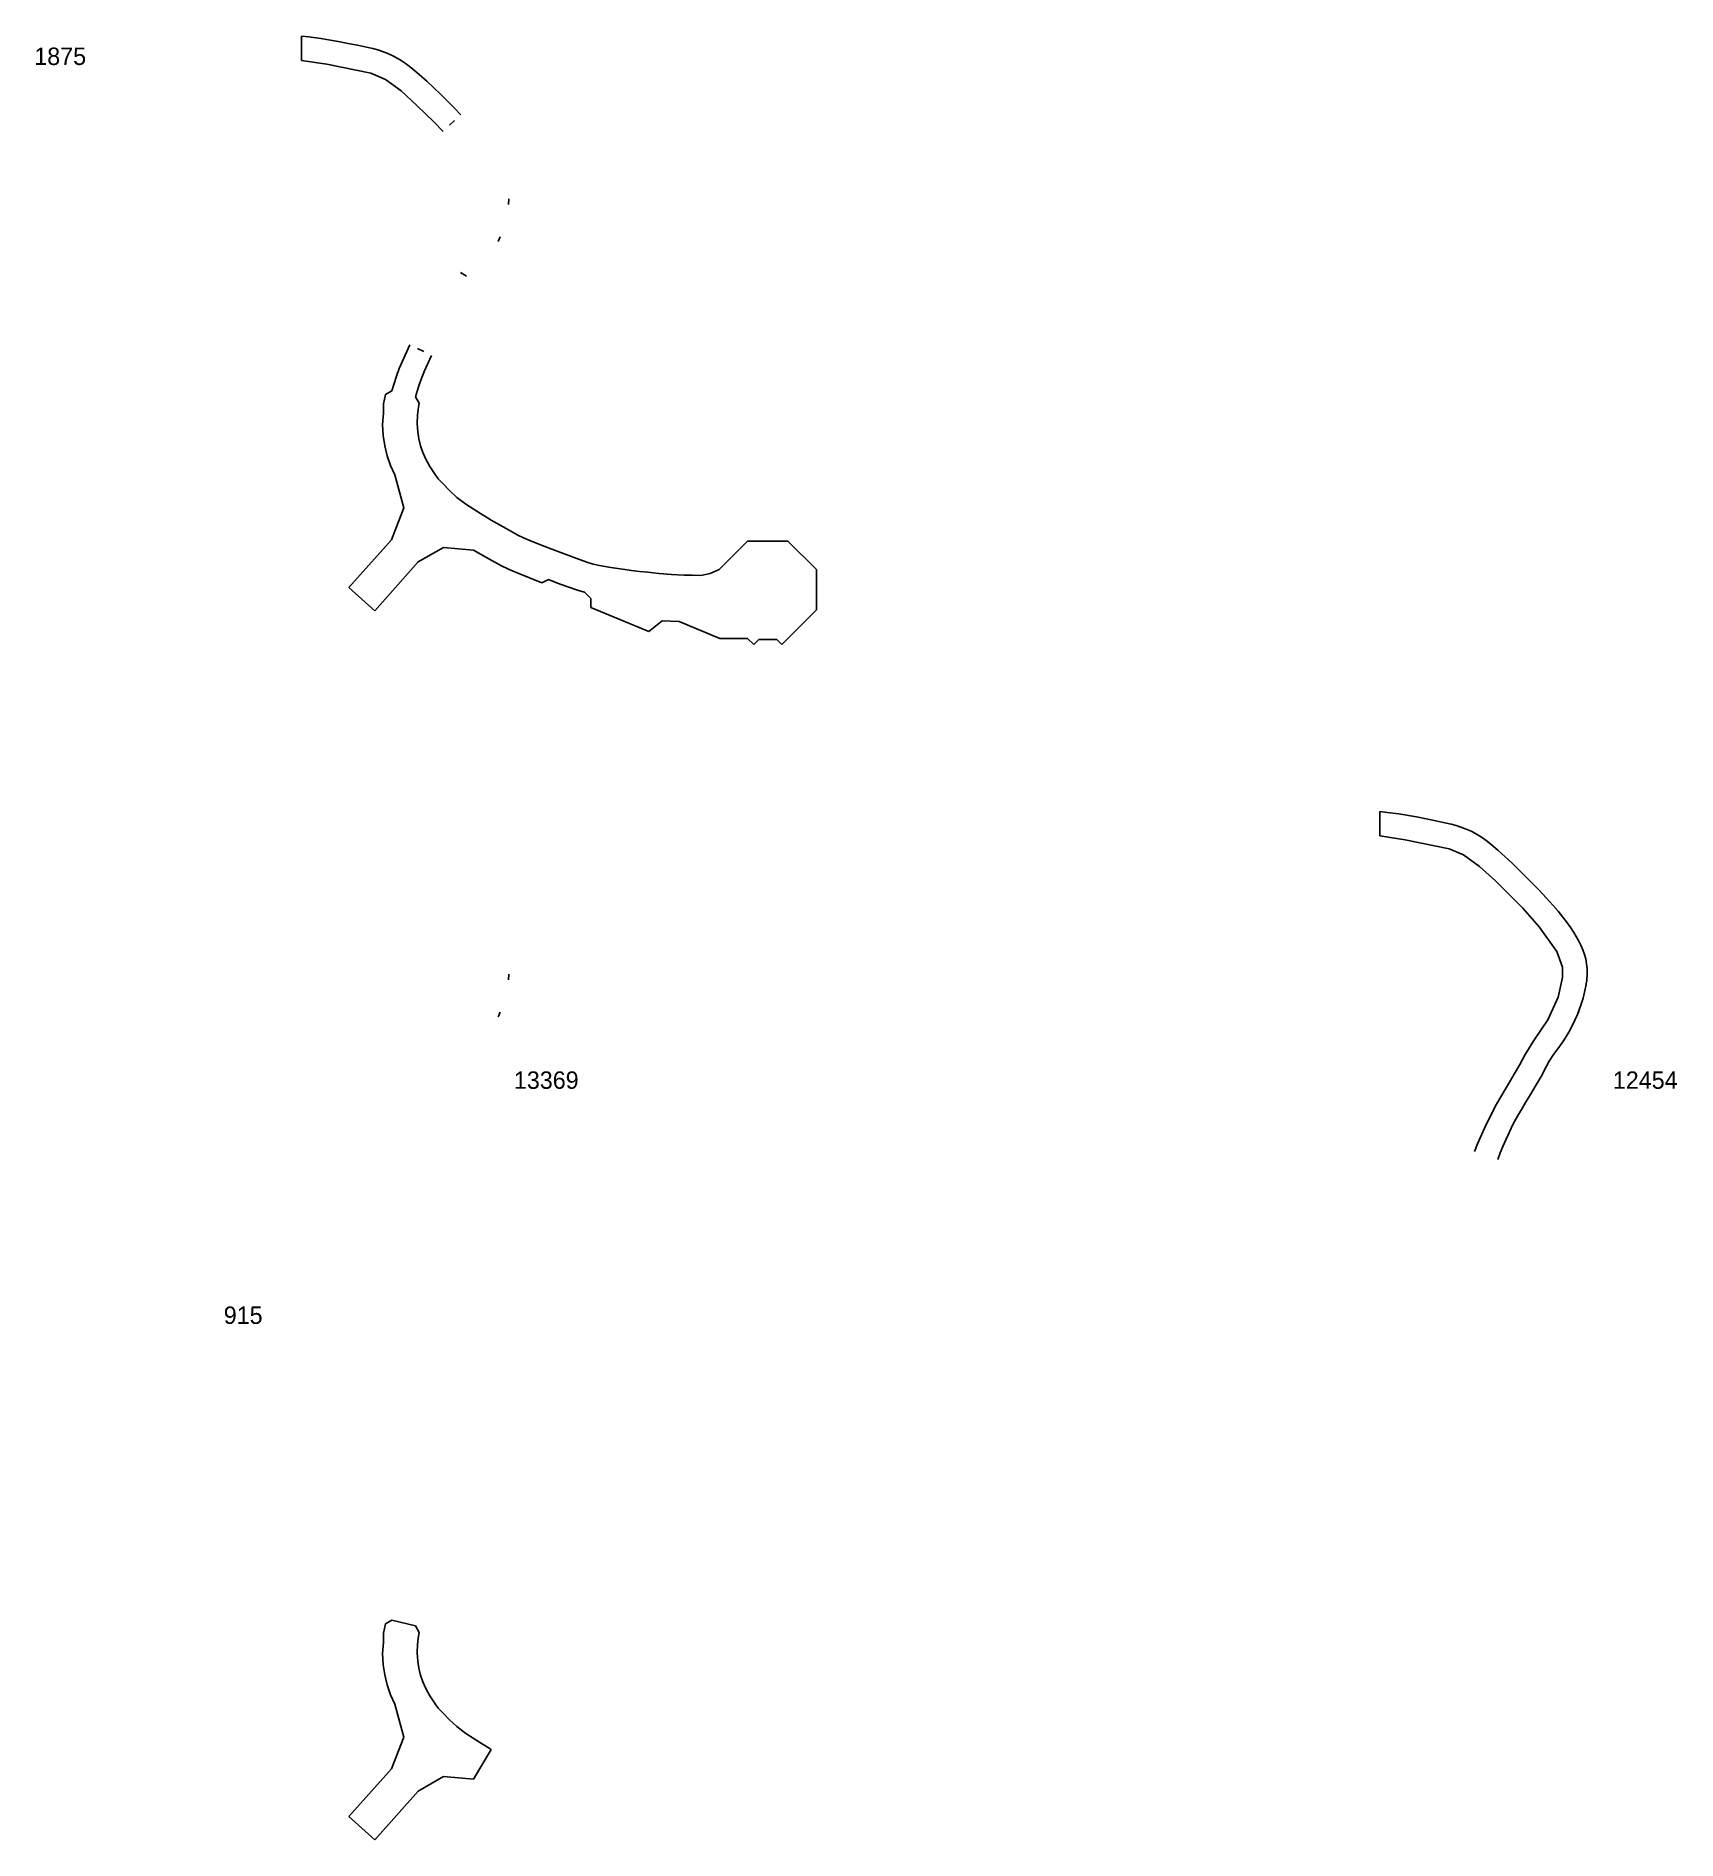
# Model space of a CAD drawing. Header units: inches. Extents: x 6115 to 17426, y 725 to 13163.
import ezdxf

# ---------------------------------------------------------------- set-up
doc = ezdxf.new("R2010")
doc.units = ezdxf.units.IN
doc.header["$MEASUREMENT"] = 0
doc.layers.add('D-SCRATCH', color=4, linetype='Continuous')

msp = doc.modelspace()

# ---------------------------------------------------------------- linework, layer by layer
for p, q in [((7945, 13163), (7945, 12995)), ((7945, 13163), (7996, 13158)), ((7996, 13158), (8077, 13147)), ((8077, 13147), (8198, 13127)), ((8198, 13127), (8277, 13111)), ((8277, 13111), (8331, 13100)), ((8331, 13100), (8393, 13087)), ((8393, 13087), (8436, 13077)), ((8436, 13077), (8471, 13068)), ((8471, 13068), (8504, 13057)), ((7945, 12995), (8120, 12970)), ((8120, 12970), (8423, 12907)), ((8504, 13057), (8539, 13043)), ((8539, 13043), (8574, 13027)), ((8574, 13027), (8604, 13012)), ((8604, 13012), (8633, 12995)), ((8633, 12995), (8660, 12977)), ((8660, 12977), (8686, 12957)), ((8686, 12957), (8713, 12936)), ((8423, 12907), (8523, 12865)), ((8523, 12865), (8632, 12785)), ((8713, 12936), (8757, 12898)), ((8757, 12898), (8808, 12852)), ((8808, 12852), (8856, 12807)), ((8632, 12785), (8741, 12685)), ((8856, 12807), (8900, 12765)), ((8900, 12765), (8952, 12714)), ((8952, 12714), (8999, 12667)), ((8741, 12685), (8858, 12571)), ((8858, 12571), (8922, 12506)), ((8999, 12667), (9044, 12621)), ((9374, 12042), (9371, 12003)), ((9314, 11779), (9301, 11748)), ((8692, 11034), (8618, 10871)), ((8842, 10961), (8793, 10855)), ((8618, 10871), (8599, 10819)), ((8793, 10855), (8774, 10810)), ((8568, 10718), (8524, 10691)), ((8583, 10768), (8568, 10718)), ((8599, 10819), (8583, 10768)), ((8744, 10721), (8731, 10676)), ((8758, 10765), (8744, 10721)), ((8774, 10810), (8758, 10765)), ((8524, 10691), (8511, 10627)), ((8511, 10627), (8511, 10562)), ((8731, 10676), (8757, 10633)), ((8748, 10591), (8744, 10549)), ((8757, 10633), (8748, 10591)), ((8511, 10562), (8503, 10486)), ((8503, 10486), (8508, 10409)), ((8744, 10549), (8743, 10492)), ((8743, 10492), (8747, 10434)), ((8508, 10409), (8519, 10339)), ((8519, 10339), (8536, 10270)), ((8747, 10434), (8754, 10385)), ((8754, 10385), (8766, 10337)), ((8766, 10337), (8782, 10291)), ((8536, 10270), (8559, 10202)), ((8559, 10202), (8588, 10137)), ((8782, 10291), (8802, 10246)), ((8802, 10246), (8830, 10195)), ((8588, 10137), (8650, 9910)), ((8830, 10195), (8861, 10146)), ((8861, 10146), (8888, 10110)), ((8888, 10110), (8918, 10077)), ((8918, 10077), (8966, 10029)), ((8966, 10029), (9016, 9982)), ((9016, 9982), (9078, 9935)), ((8650, 9910), (8566, 9690)), ((9078, 9935), (9128, 9903)), ((9128, 9903), (9178, 9871)), ((9178, 9871), (9227, 9841)), ((9227, 9841), (9253, 9826)), ((9253, 9826), (9355, 9767)), ((9355, 9767), (9435, 9722)), ((9435, 9722), (9474, 9703)), ((9474, 9703), (9519, 9684)), ((8271, 9361), (8566, 9690)), ((8750, 9537), (8923, 9637)), ((8923, 9637), (9131, 9619)), ((9131, 9619), (9237, 9558)), ((9519, 9684), (9603, 9651)), ((9603, 9651), (9688, 9619)), ((9688, 9619), (9726, 9604)), ((9726, 9604), (9843, 9560)), ((10823, 9484), (11020, 9681)), ((11020, 9681), (11298, 9681)), ((11298, 9681), (11495, 9484)), ((8450, 9201), (8750, 9537)), ((9237, 9558), (9320, 9512)), ((9320, 9512), (9377, 9484)), ((9377, 9484), (9431, 9461)), ((9431, 9461), (9516, 9428)), ((9843, 9560), (9912, 9536)), ((9912, 9536), (9955, 9523)), ((9955, 9523), (10000, 9513)), ((10000, 9513), (10078, 9499)), ((10078, 9499), (10157, 9487)), ((10157, 9487), (10219, 9479)), ((10219, 9479), (10275, 9472)), ((10275, 9472), (10331, 9466)), ((10331, 9466), (10370, 9462)), ((10370, 9462), (10408, 9458)), ((10408, 9458), (10495, 9451)), ((10697, 9444), (10762, 9458)), ((10762, 9458), (10823, 9484)), ((11495, 9484), (11495, 9206)), ((8271, 9361), (8450, 9201)), ((9516, 9428), (9602, 9394)), ((9602, 9394), (9648, 9415)), ((9648, 9415), (9710, 9392)), ((9710, 9392), (9773, 9369)), ((9773, 9369), (9848, 9343)), ((9848, 9343), (9871, 9335)), ((9871, 9335), (9895, 9328)), ((10495, 9451), (10583, 9447)), ((10583, 9447), (10640, 9445)), ((10640, 9445), (10697, 9444)), ((9940, 9285), (9895, 9328)), ((9940, 9224), (9940, 9285)), ((9940, 9224), (10339, 9058)), ((11495, 9206), (11256, 8967)), ((10339, 9058), (10430, 9132)), ((10430, 9132), (10548, 9127)), ((10829, 9009), (10548, 9127)), ((11020, 9009), (10829, 9009)), ((11020, 9009), (11062, 8967)), ((11097, 9002), (11062, 8967)), ((11097, 9002), (11221, 9002)), ((11256, 8967), (11221, 9002)), ((15378, 7816), (15378, 7648)), ((15378, 7816), (15429, 7810)), ((15429, 7810), (15509, 7800)), ((15509, 7800), (15630, 7779)), ((15630, 7779), (15709, 7763)), ((15709, 7763), (15764, 7752)), ((15764, 7752), (15826, 7739)), ((15826, 7739), (15869, 7729)), ((15869, 7729), (15903, 7720)), ((15903, 7720), (15937, 7709)), ((15378, 7648), (15553, 7622)), ((15553, 7622), (15856, 7559)), ((15937, 7709), (15972, 7695)), ((15972, 7695), (16007, 7680)), ((16007, 7680), (16037, 7664)), ((16037, 7664), (16066, 7647)), ((16066, 7647), (16093, 7629)), ((16093, 7629), (16119, 7609)), ((16119, 7609), (16146, 7588)), ((16146, 7588), (16190, 7550)), ((15856, 7559), (15955, 7517)), ((15955, 7517), (16064, 7437)), ((16190, 7550), (16241, 7504)), ((16241, 7504), (16289, 7459)), ((16064, 7437), (16174, 7338)), ((16289, 7459), (16333, 7417)), ((16333, 7417), (16385, 7366)), ((16385, 7366), (16431, 7319)), ((16174, 7338), (16290, 7223)), ((16290, 7223), (16363, 7149)), ((16431, 7319), (16477, 7273)), ((16477, 7273), (16524, 7222)), ((16524, 7222), (16548, 7195)), ((16363, 7149), (16477, 7020)), ((16548, 7195), (16572, 7168)), ((16572, 7168), (16606, 7128)), ((16606, 7128), (16639, 7088)), ((16477, 7020), (16598, 6851)), ((16639, 7088), (16671, 7046)), ((16671, 7046), (16694, 7014)), ((16694, 7014), (16716, 6981)), ((16716, 6981), (16748, 6927)), ((16598, 6851), (16636, 6744)), ((16748, 6927), (16763, 6895)), ((16763, 6895), (16778, 6862)), ((16778, 6862), (16788, 6831)), ((16636, 6744), (16637, 6672)), ((16788, 6831), (16797, 6800)), ((16797, 6800), (16803, 6767)), ((16803, 6767), (16806, 6734)), ((16806, 6734), (16807, 6694)), ((9374, 6694), (9371, 6655)), ((16637, 6672), (16606, 6536)), ((16798, 6612), (16789, 6570)), ((16804, 6655), (16798, 6612)), ((16807, 6694), (16804, 6655)), ((16807, 6694), (16804, 6655)), ((16606, 6536), (16535, 6380)), ((16766, 6487), (16740, 6416)), ((16779, 6528), (16766, 6487)), ((16789, 6570), (16779, 6528)), ((9314, 6432), (9301, 6400)), ((16535, 6380), (16439, 6238)), ((16709, 6347), (16680, 6295)), ((16740, 6416), (16709, 6347)), ((16747, 6432), (16733, 6400)), ((16439, 6238), (16379, 6140)), ((16644, 6236), (16605, 6179)), ((16680, 6295), (16644, 6236)), ((16379, 6140), (16342, 6072)), ((16575, 6141), (16546, 6094)), ((16605, 6179), (16575, 6141)), ((16342, 6072), (16272, 5951)), ((16489, 5990), (16449, 5921)), ((16527, 6060), (16489, 5990)), ((16546, 6094), (16527, 6060)), ((16272, 5951), (16181, 5799)), ((16416, 5865), (16383, 5809)), ((16449, 5921), (16416, 5865)), ((16181, 5799), (16108, 5653)), ((16354, 5762), (16327, 5715)), ((16383, 5809), (16354, 5762)), ((16108, 5653), (16051, 5524)), ((16295, 5657), (16260, 5582)), ((16327, 5715), (16295, 5657)), ((16051, 5524), (16031, 5471)), ((16226, 5507), (16207, 5463)), ((16260, 5582), (16226, 5507)), ((16207, 5463), (16191, 5417)), ((8568, 2241), (8524, 2215)), ((8568, 2241), (8731, 2200)), ((8524, 2215), (8511, 2150)), ((8511, 2150), (8511, 2086)), ((8731, 2200), (8757, 2156)), ((8748, 2115), (8744, 2073)), ((8757, 2156), (8748, 2115)), ((8511, 2086), (8503, 2009)), ((8503, 2009), (8508, 1933)), ((8744, 2073), (8743, 2015)), ((8743, 2015), (8747, 1958)), ((8508, 1933), (8519, 1863)), ((8747, 1958), (8754, 1909)), ((8754, 1909), (8766, 1861)), ((8519, 1863), (8536, 1793)), ((8536, 1793), (8559, 1726)), ((8766, 1861), (8782, 1814)), ((8782, 1814), (8802, 1769)), ((8802, 1769), (8830, 1719)), ((8559, 1726), (8588, 1661)), ((8588, 1661), (8650, 1434)), ((8830, 1719), (8861, 1670)), ((8861, 1670), (8888, 1634)), ((8888, 1634), (8918, 1601)), ((8918, 1601), (8966, 1552)), ((8966, 1552), (9016, 1506)), ((9016, 1506), (9078, 1459)), ((8650, 1434), (8566, 1214)), ((9078, 1459), (9128, 1426)), ((9128, 1426), (9178, 1394)), ((9178, 1394), (9227, 1365)), ((9131, 1143), (9253, 1349)), ((9227, 1365), (9253, 1349)), ((8271, 885), (8566, 1214)), ((8750, 1060), (8923, 1161)), ((8923, 1161), (9131, 1143)), ((8450, 725), (8750, 1060)), ((8271, 885), (8450, 725))]:
    msp.add_line(p, q)
at = {"layer": 'D-SCRATCH'}
for p, q in [((8965, 12548), (8999, 12581)), ((9042, 11533), (9083, 11507)), ((8745, 11008), (8788, 10988))]:
    msp.add_line(p, q, dxfattribs=at)

# ---------------------------------------------------------------- texts
at = {"char_height": 120, "width": 2120.41, "attachment_point": 1}
for s, insert in [('1875', (6103, 13084)), ('13369', (9409, 6024)), ('12454', (16984, 6024)), ('915', (7409, 4403))]:
    msp.add_mtext(s, dxfattribs=dict(at, insert=insert))

doc.saveas('drawing.dxf')
